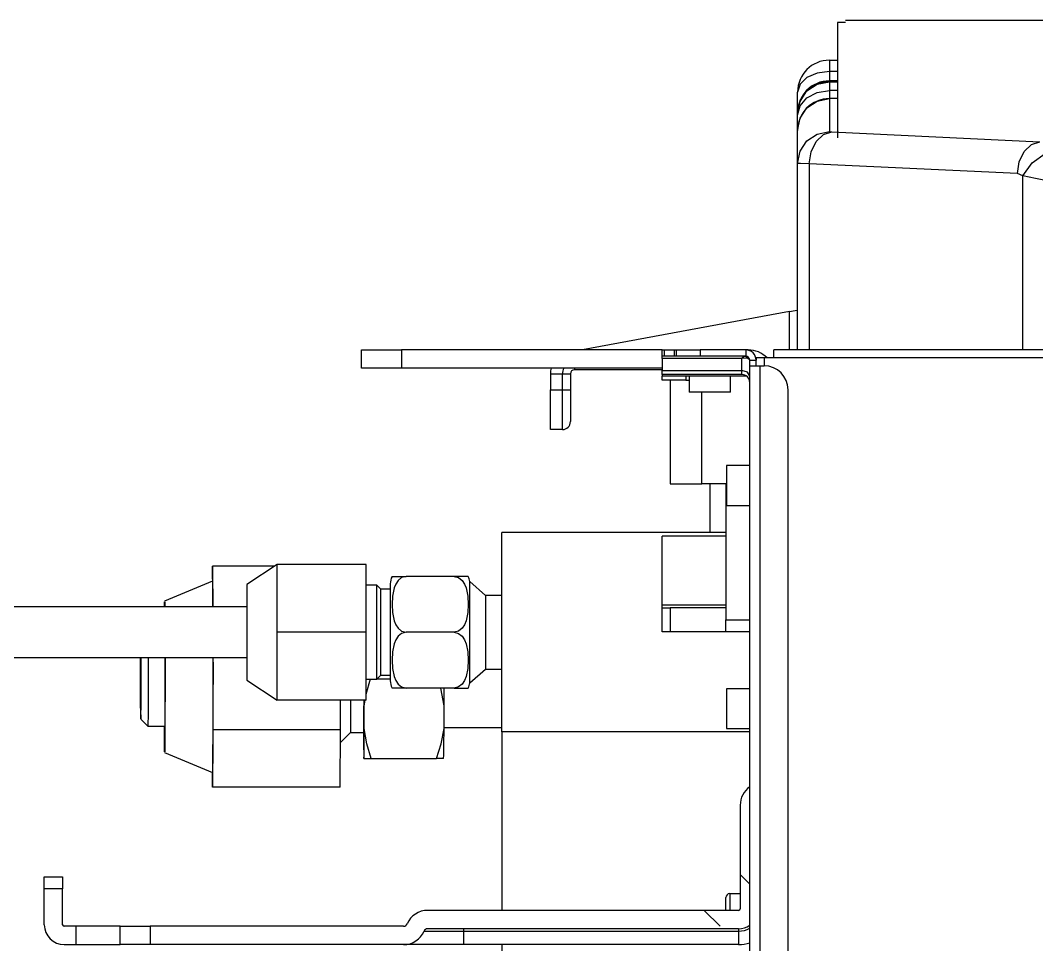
# Model space of a CAD drawing. Header units: millimetres. Extents: x 10547 to 11305, y 9897 to 10391.
# Drawn here: x 11045.51 to 11046.652, y 10321.812 to 10322.85 of the extents above; entities that cross this region are included whole.
import ezdxf

# ---------------------------------------------------------------- set-up
doc = ezdxf.new("R2010")
doc.units = ezdxf.units.MM
doc.layers.add('LG-AIRCON', color=240, linetype='Continuous')
doc.layers.add('에어컨', color=15, linetype='Continuous')

# ---------------------------------------------------------------- blocks, each defined once
blk = doc.blocks.new('A$C079960E7')
at = {"layer": '에어컨', "color": 0, "linetype": 'Continuous'}
for p, q in [((301.05, 372.68, 0), (301.05, 355.63, 0)), ((302.85, 372.68, 0), (301.05, 372.68, 0)), ((302.85, 373.21, 0), (509.85, 373.21, 0)), ((299.25, 364.21, 0), (301.05, 364.21, 0)), ((299.25, 364.21, 0), (299.25, 363.54, 0)), ((299.25, 363.54, 0), (299.25, 361.66, 0)), ((296.5, 361.31, 0), (294.16, 360.3, 0)), ((299.25, 361.66, 0), (296.5, 361.31, 0)), ((301.05, 361.66, 0), (299.25, 361.66, 0)), ((299.25, 361.66, 0), (299.25, 360.52, 0)), ((299.25, 360.52, 0), (299.25, 359.54, 0)), ((292.6, 358.79, 0), (292.05, 357.01, 0)), ((294.16, 360.3, 0), (292.6, 358.79, 0)), ((294.16, 357.42, 0), (296.5, 358.98, 0)), ((294.16, 357.25, 0), (296.5, 358.8, 0)), ((296.5, 358.98, 0), (299.25, 359.53, 0)), ((296.5, 358.8, 0), (299.25, 359.35, 0)), ((301.05, 359.54, 0), (299.25, 359.54, 0)), ((299.25, 359.54, 0), (299.25, 359.54, 0)), ((299.25, 359.54, 0), (299.25, 359.53, 0)), ((299.25, 359.53, 0), (299.25, 359.35, 0)), ((301.05, 359.53, 0), (299.25, 359.53, 0)), ((299.25, 359.35, 0), (301.05, 359.35, 0)), ((299.25, 359.35, 0), (299.25, 358.77, 0)), ((299.25, 358.77, 0), (299.25, 357.35, 0)), ((292.05, 354.38, 0), (292.05, 357.01, 0)), ((292.6, 355.09, 0), (294.16, 357.42, 0)), ((292.6, 354.91, 0), (294.16, 357.25, 0)), ((294.16, 355.71, 0), (296.5, 356.92, 0)), ((296.5, 356.92, 0), (299.25, 357.35, 0)), ((301.05, 357.35, 0), (299.25, 357.35, 0)), ((299.25, 357.35, 0), (299.25, 356.4, 0)), ((299.25, 356.4, 0), (299.25, 355.54, 0)), ((292.05, 352.34, 0), (292.6, 355.09, 0)), ((292.05, 352.16, 0), (292.6, 354.91, 0)), ((292.05, 352.34, 0), (292.05, 354.38, 0)), ((292.05, 351.76, 0), (292.6, 353.9, 0)), ((292.6, 353.9, 0), (294.16, 355.71, 0)), ((292.6, 351.09, 0), (294.16, 353.43, 0)), ((294.16, 353.43, 0), (296.5, 354.99, 0)), ((296.5, 354.99, 0), (299.25, 355.53, 0)), ((301.05, 355.54, 0), (299.25, 355.54, 0)), ((299.25, 355.54, 0), (299.25, 355.54, 0)), ((299.25, 355.54, 0), (299.25, 355.53, 0)), ((299.25, 355.53, 0), (299.25, 348.08, 0)), ((301.05, 355.53, 0), (299.25, 355.53, 0)), ((301.05, 355.63, 0), (301.05, 346.64, 0)), ((292.05, 352.16, 0), (292.05, 352.34, 0)), ((292.05, 352.34, 0), (292.05, 352.34, 0)), ((292.05, 352.34, 0), (292.05, 352.34, 0)), ((292.05, 352.04, 0), (292.05, 352.16, 0)), ((292.05, 351.76, 0), (292.05, 352.04, 0)), ((292.05, 349.92, 0), (292.05, 351.76, 0)), ((292.05, 348.34, 0), (292.6, 351.09, 0)), ((292.05, 348.34, 0), (292.05, 349.92, 0)), ((292.05, 340.89, 0), (292.05, 348.34, 0)), ((292.05, 348.34, 0), (292.05, 348.34, 0)), ((292.05, 348.34, 0), (292.05, 348.34, 0)), ((294.16, 345.97, 0), (296.5, 347.53, 0)), ((296.24, 345.83, 0), (297.87, 347.4, 0)), ((296.5, 347.53, 0), (299.25, 348.08, 0)), ((297.87, 347.4, 0), (299.78, 348.02, 0)), ((299.25, 348.08, 0), (299.78, 348.02, 0)), ((299.78, 348.02, 0), (346.78, 345.78, 0)), ((292.6, 343.64, 0), (294.16, 345.97, 0)), ((295.12, 343.52, 0), (296.24, 345.83, 0)), ((343.24, 343.59, 0), (344.87, 345.17, 0)), ((344.87, 345.17, 0), (346.78, 345.78, 0)), ((292.05, 340.89, 0), (292.6, 343.64, 0)), ((294.69, 340.83, 0), (295.12, 343.52, 0)), ((342.12, 341.29, 0), (343.24, 343.59, 0)), ((345.03, 341, 0), (347.97, 343.15, 0)), ((292.05, 298.8, 0), (292.05, 340.89, 0)), ((292.74, 340.85, 0), (292.05, 340.89, 0)), ((294.69, 340.83, 0), (292.74, 340.85, 0)), ((294.69, 340.83, 0), (294.69, 298.8, 0)), ((341.69, 338.59, 0), (294.69, 340.83, 0)), ((341.69, 338.59, 0), (342.12, 341.29, 0)), ((342.88, 338.06, 0), (345.03, 341, 0)), ((342.88, 338.06, 0), (341.69, 338.59, 0)), ((342.88, 298.8, 0), (342.88, 338.06, 0)), ((345.8, 337.48, 0), (342.88, 338.06, 0)), ((349.24, 336.79, 0), (345.8, 337.48, 0)), ((290.25, 307.47, 0), (291.52, 307.7, 0)), ((291.52, 307.7, 0), (292.05, 307.8, 0)), ((290.25, 307.47, 0), (243.45, 298.8, 0)), ((290.25, 298.8, 0), (290.25, 307.47, 0)), ((193.59, 294.66, 0), (193.59, 298.8, 0)), ((193.59, 298.8, 0), (194.28, 298.8, 0)), ((194.28, 298.8, 0), (196.23, 298.8, 0)), ((196.23, 298.8, 0), (199.15, 298.8, 0)), ((199.15, 298.8, 0), (202.59, 298.8, 0)), ((202.59, 298.8, 0), (202.59, 294.66, 0)), ((261.47, 298.8, 0), (202.59, 298.8, 0)), ((261.45, 298.79, 0), (261.46, 298.8, 0)), ((261.45, 297.35, 0), (261.45, 298.79, 0)), ((261.46, 298.8, 0), (261.47, 298.8, 0)), ((261.47, 298.8, 0), (261.62, 298.8, 0)), ((261.62, 298.8, 0), (261.91, 298.8, 0)), ((261.91, 298.8, 0), (261.91, 297.36, 0)), ((261.91, 298.8, 0), (264.23, 298.8, 0)), ((264.23, 297.36, 0), (264.23, 298.8, 0)), ((264.23, 298.8, 0), (264.57, 298.8, 0)), ((264.57, 298.8, 0), (264.69, 298.8, 0)), ((264.69, 297.36, 0), (264.69, 298.8, 0)), ((264.69, 298.8, 0), (265.42, 298.8, 0)), ((265.42, 298.8, 0), (267.39, 298.8, 0)), ((267.39, 298.8, 0), (270.09, 298.8, 0)), ((270.09, 298.8, 0), (270.09, 297.36, 0)), ((280.35, 298.8, 0), (270.09, 298.8, 0)), ((280.35, 298.8, 0), (280.35, 297.36, 0)), ((280.89, 298.8, 0), (280.35, 298.8, 0)), ((280.89, 298.8, 0), (280.89, 298.74, 0)), ((699.01, 298.8, 0), (286.65, 298.8, 0)), ((286.65, 298.27, 0), (286.65, 298.8, 0)), ((261.46, 297.36, 0), (261.45, 297.35, 0)), ((261.45, 297.18, 0), (261.45, 297.35, 0)), ((261.45, 296.83, 0), (261.45, 297.18, 0)), ((279.45, 296.83, 0), (261.45, 296.83, 0)), ((261.45, 296.83, 0), (261.45, 294.17, 0)), ((261.47, 297.36, 0), (261.46, 297.36, 0)), ((261.62, 297.36, 0), (261.47, 297.36, 0)), ((261.91, 297.36, 0), (261.62, 297.36, 0)), ((264.23, 297.36, 0), (261.91, 297.36, 0)), ((264.57, 297.36, 0), (264.23, 297.36, 0)), ((264.69, 297.36, 0), (264.57, 297.36, 0)), ((265.42, 297.36, 0), (264.69, 297.36, 0)), ((267.39, 297.36, 0), (265.42, 297.36, 0)), ((270.09, 297.36, 0), (267.39, 297.36, 0)), ((280.35, 297.36, 0), (270.09, 297.36, 0)), ((280.09, 297.36, 0), (279.45, 296.83, 0)), ((280.72, 296.91, 0), (279.45, 296.83, 0)), ((279.45, 294.17, 0), (279.45, 296.83, 0)), ((280.09, 297.36, 0), (280.46, 297.24, 0)), ((280.46, 297.24, 0), (280.72, 296.91, 0)), ((281.25, 296.46, 0), (280.72, 296.91, 0)), ((281.25, 296.46, 0), (282.69, 296.46, 0)), ((281.25, 295.2, 0), (281.25, 296.46, 0)), ((282.69, 297, 0), (282.69, 296.46, 0)), ((283.22, 297, 0), (282.69, 297, 0)), ((282.69, 295.2, 0), (282.69, 296.46, 0)), ((284.49, 297, 0), (283.22, 297, 0)), ((284.49, 297, 0), (284.49, 295.2, 0)), ((286.65, 297, 0), (284.49, 297, 0)), ((286.65, 297, 0), (286.65, 298.27, 0)), ((699.01, 297, 0), (286.65, 297, 0)), ((194.28, 294.66, 0), (193.59, 294.66, 0)), ((196.23, 294.66, 0), (194.28, 294.66, 0)), ((199.15, 294.66, 0), (196.23, 294.66, 0)), ((202.59, 294.66, 0), (199.15, 294.66, 0)), ((261.45, 294.66, 0), (202.59, 294.66, 0)), ((241.65, 294.66, 0), (241.65, 294.39, 0)), ((241.65, 294.39, 0), (241.65, 294.3, 0)), ((261.45, 294.3, 0), (241.65, 294.3, 0)), ((261.45, 294.17, 0), (279.45, 294.17, 0)), ((261.45, 293.47, 0), (261.45, 294.17, 0)), ((280.72, 293.8, 0), (279.45, 294.17, 0)), ((279.45, 293.47, 0), (279.45, 294.17, 0)), ((281.25, 292.9, 0), (280.72, 293.8, 0)), ((281.25, 62.64, 0), (281.25, 295.2, 0)), ((281.25, 295.2, 0), (281.94, 295.2, 0)), ((281.94, 295.2, 0), (283.59, 295.2, 0)), ((283.59, 62.64, 0), (283.59, 295.2, 0)), ((283.59, 295.2, 0), (284.49, 295.2, 0)), ((236.25, 293.4, 0), (238.95, 293.4, 0)), ((236.25, 293.4, 0), (236.25, 289.8, 0)), ((238.95, 289.8, 0), (238.95, 293.4, 0)), ((238.95, 293.4, 0), (240.22, 293.4, 0)), ((240.22, 293.4, 0), (240.75, 293.4, 0)), ((240.75, 293.4, 0), (240.75, 289.8, 0)), ((261.45, 293.22, 0), (261.45, 293.47, 0)), ((279.45, 293.22, 0), (261.45, 293.22, 0)), ((261.45, 293.22, 0), (261.45, 292.86, 0)), ((261.45, 291.96, 0), (261.45, 292.86, 0)), ((280.53, 292.86, 0), (261.45, 292.86, 0)), ((262.18, 291.96, 0), (261.45, 291.96, 0)), ((264.15, 291.96, 0), (262.18, 291.96, 0)), ((263.25, 291.96, 0), (263.25, 268.56, 0)), ((266.85, 291.96, 0), (264.15, 291.96, 0)), ((266.85, 292.86, 0), (266.85, 291.96, 0)), ((266.85, 291.96, 0), (267.57, 291.96, 0)), ((267.57, 292.86, 0), (267.57, 289.26, 0)), ((276.93, 289.26, 0), (276.93, 292.86, 0)), ((279.45, 293.22, 0), (279.45, 293.47, 0)), ((236.25, 289.8, 0), (238.95, 289.8, 0)), ((236.25, 286.36, 0), (236.25, 289.8, 0)), ((238.95, 289.8, 0), (240.22, 289.8, 0)), ((238.95, 286.36, 0), (238.95, 289.8, 0)), ((240.22, 289.8, 0), (240.75, 289.8, 0)), ((240.75, 289.8, 0), (240.75, 287.05, 0)), ((268.2, 289.26, 0), (267.57, 289.26, 0)), ((269.91, 289.26, 0), (268.2, 289.26, 0)), ((272.25, 289.26, 0), (269.91, 289.26, 0)), ((270.45, 268.56, 0), (270.45, 289.26, 0)), ((274.59, 289.26, 0), (272.25, 289.26, 0)), ((276.3, 289.26, 0), (274.59, 289.26, 0)), ((276.93, 289.26, 0), (276.3, 289.26, 0)), ((289.89, 68.04, 0), (289.89, 289.8, 0)), ((240.75, 287.05, 0), (240.75, 284.71, 0)), ((236.25, 283.44, 0), (236.25, 286.36, 0)), ((238.95, 283.44, 0), (238.95, 286.36, 0)), ((240.75, 284.71, 0), (240.75, 283.15, 0)), ((236.25, 281.49, 0), (236.25, 283.44, 0)), ((238.95, 281.49, 0), (238.95, 283.44, 0)), ((240.75, 283.15, 0), (240.75, 282.6, 0)), ((236.25, 280.8, 0), (236.25, 281.49, 0)), ((238.95, 280.8, 0), (236.25, 280.8, 0)), ((238.95, 280.8, 0), (238.95, 281.49, 0)), ((281.25, 272.7, 0), (276.03, 272.7, 0)), ((276.03, 272.7, 0), (276.03, 272.1, 0)), ((276.03, 272.1, 0), (276.03, 270.45, 0)), ((263.25, 268.56, 0), (263.8, 268.56, 0)), ((263.8, 268.56, 0), (265.36, 268.56, 0)), ((265.36, 268.56, 0), (267.7, 268.56, 0)), ((267.7, 268.56, 0), (270.45, 268.56, 0)), ((276.03, 268.56, 0), (270.45, 268.56, 0)), ((272.25, 268.56, 0), (272.25, 257.54, 0)), ((275.85, 268.56, 0), (275.85, 237.87, 0)), ((276.03, 270.45, 0), (276.03, 268.2, 0)), ((276.03, 268.2, 0), (276.03, 265.95, 0)), ((276.03, 265.95, 0), (276.03, 264.3, 0)), ((276.03, 264.3, 0), (276.03, 263.7, 0)), ((276.03, 263.7, 0), (281.25, 263.7, 0)), ((275.85, 257.55, 0), (225.27, 257.55, 0)), ((225.27, 257.07, 0), (225.27, 257.55, 0)), ((225.27, 255.68, 0), (225.27, 257.07, 0)), ((225.27, 253.42, 0), (225.27, 255.68, 0)), ((275.85, 256.77, 0), (261.45, 256.77, 0)), ((261.45, 253.82, 0), (261.45, 256.77, 0)), ((225.27, 250.38, 0), (225.27, 253.42, 0)), ((261.45, 250.16, 0), (261.45, 253.82, 0)), ((174.51, 250.35, 0), (167.67, 245.85, 0)), ((174.51, 242.7, 0), (174.51, 250.35, 0)), ((194.67, 250.35, 0), (174.51, 250.35, 0)), ((194.67, 235.05, 0), (194.67, 250.35, 0)), ((225.27, 246.71, 0), (225.27, 250.38, 0)), ((261.45, 245.91, 0), (261.45, 250.16, 0)), ((159.93, 249.94, 0), (159.9, 246.59, 0)), ((159.99, 243.94, 0), (159.93, 249.94, 0)), ((173.89, 249.94, 0), (159.93, 249.94, 0)), ((159.93, 246.6, 0), (149.13, 242.1, 0)), ((159.93, 246.6, 0), (159.96, 245.93, 0)), ((159.96, 245.93, 0), (159.99, 243.94, 0)), ((167.67, 245.85, 0), (167.67, 245.32, 0)), ((197.01, 245.67, 0), (194.67, 245.67, 0)), ((197.91, 244.77, 0), (197.01, 245.67, 0)), ((197.01, 245.15, 0), (197.01, 245.67, 0)), ((200.07, 245.99, 0), (200.07, 245.46, 0)), ((200.47, 247.65, 0), (200.57, 247.65, 0)), ((200.57, 247.65, 0), (200.96, 247.65, 0)), ((201.3, 245.92, 0), (200.95, 245.04, 0)), ((200.96, 247.65, 0), (201.32, 247.65, 0)), ((201.85, 246.74, 0), (201.3, 245.92, 0)), ((201.32, 247.65, 0), (201.86, 247.65, 0)), ((202.65, 247.38, 0), (201.85, 246.74, 0)), ((201.86, 247.65, 0), (202.66, 247.65, 0)), ((203.67, 247.65, 0), (202.65, 247.38, 0)), ((202.66, 247.65, 0), (203.67, 247.65, 0)), ((214.47, 247.65, 0), (203.67, 247.65, 0)), ((214.47, 247.65, 0), (215.49, 247.38, 0)), ((215.49, 247.65, 0), (214.47, 247.65, 0)), ((216.29, 247.65, 0), (215.49, 247.65, 0)), ((215.49, 247.38, 0), (216.29, 246.74, 0)), ((216.83, 247.65, 0), (216.29, 247.65, 0)), ((216.29, 246.74, 0), (216.84, 245.92, 0)), ((217.19, 247.65, 0), (216.83, 247.65, 0)), ((216.84, 245.92, 0), (217.2, 245.04, 0)), ((217.57, 247.65, 0), (217.19, 247.65, 0)), ((217.67, 247.65, 0), (217.57, 247.65, 0)), ((217.67, 247.65, 0), (217.67, 247.65, 0)), ((221.61, 243.37, 0), (218.04, 246.48, 0)), ((218.04, 246.02, 0), (218.04, 246.48, 0)), ((218.04, 244.67, 0), (218.04, 246.02, 0)), ((225.27, 242.54, 0), (225.27, 246.71, 0)), ((261.45, 241.26, 0), (261.45, 245.91, 0)), ((160.02, 240.76, 0), (159.99, 243.94, 0)), ((159.99, 243.94, 0), (160, 242.49, 0)), ((167.67, 245.32, 0), (167.67, 243.78, 0)), ((167.67, 243.78, 0), (167.67, 241.39, 0)), ((197.01, 243.64, 0), (197.01, 245.15, 0)), ((197.01, 241.29, 0), (197.01, 243.64, 0)), ((200.07, 244.77, 0), (197.91, 244.77, 0)), ((197.91, 244.29, 0), (197.91, 244.77, 0)), ((197.91, 242.91, 0), (197.91, 244.29, 0)), ((200.07, 245.46, 0), (200.07, 243.9, 0)), ((200.07, 243.9, 0), (200.07, 241.48, 0)), ((200.95, 245.04, 0), (200.57, 243.21, 0)), ((217.2, 245.04, 0), (217.58, 243.21, 0)), ((218.04, 242.53, 0), (218.04, 244.67, 0)), ((225.27, 243.37, 0), (221.61, 243.37, 0)), ((221.61, 243.37, 0), (221.61, 242.74, 0)), ((149.09, 240.76, 0), (149.12, 241.95, 0)), ((149.12, 241.95, 0), (149.14, 241.95, 0)), ((149.14, 241.95, 0), (149.17, 240.76, 0)), ((160, 242.49, 0), (160.01, 240.76, 0)), ((167.67, 241.39, 0), (167.67, 238.38, 0)), ((174.51, 235.05, 0), (174.51, 242.7, 0)), ((197.01, 238.33, 0), (197.01, 241.29, 0)), ((197.91, 240.76, 0), (197.91, 242.91, 0)), ((200.07, 241.48, 0), (200.07, 238.43, 0)), ((200.57, 243.21, 0), (200.47, 241.34, 0)), ((200.47, 241.34, 0), (200.56, 239.48, 0)), ((217.58, 243.21, 0), (217.67, 241.34, 0)), ((217.67, 241.34, 0), (217.58, 239.48, 0)), ((218.04, 239.8, 0), (218.04, 242.53, 0)), ((221.61, 242.74, 0), (221.61, 240.93, 0)), ((225.27, 238.07, 0), (225.27, 242.54, 0)), ((261.45, 241.26, 0), (275.85, 241.26, 0)), ((261.45, 240.77, 0), (261.45, 241.26, 0)), ((167.67, 240.76, 0), (0, 240.76, 0)), ((197.91, 238.05, 0), (197.91, 240.76, 0)), ((200.56, 239.48, 0), (200.95, 237.65, 0)), ((217.58, 239.48, 0), (217.2, 237.65, 0)), ((218.04, 236.67, 0), (218.04, 239.8, 0)), ((221.61, 240.93, 0), (221.61, 238.23, 0)), ((261.45, 240.57, 0), (261.45, 240.77, 0)), ((261.45, 235.17, 0), (261.45, 240.57, 0)), ((261.45, 240.57, 0), (261.98, 240.57, 0)), ((261.98, 240.57, 0), (263.25, 240.57, 0)), ((263.25, 240.57, 0), (263.25, 235.17, 0)), ((275.85, 240.57, 0), (263.25, 240.57, 0)), ((167.67, 238.38, 0), (167.67, 235.05, 0)), ((197.01, 235.05, 0), (197.01, 238.33, 0)), ((197.91, 235.05, 0), (197.91, 238.05, 0)), ((200.07, 238.43, 0), (200.07, 235.05, 0)), ((200.95, 237.65, 0), (201.31, 236.76, 0)), ((201.31, 236.76, 0), (201.85, 235.95, 0)), ((216.83, 236.76, 0), (216.29, 235.95, 0)), ((217.2, 237.65, 0), (216.83, 236.76, 0)), ((218.04, 233.42, 0), (218.04, 236.67, 0)), ((221.61, 238.23, 0), (221.61, 235.05, 0)), ((225.27, 233.46, 0), (225.27, 238.07, 0)), ((275.85, 237.87, 0), (281.25, 237.87, 0)), ((275.85, 235.97, 0), (275.85, 237.87, 0)), ((167.67, 235.05, 0), (167.67, 231.71, 0)), ((174.51, 227.4, 0), (174.51, 235.05, 0)), ((194.67, 235.05, 0), (174.51, 235.05, 0)), ((194.67, 219.75, 0), (194.67, 235.05, 0)), ((197.01, 231.76, 0), (197.01, 235.05, 0)), ((197.91, 232.04, 0), (197.91, 235.05, 0)), ((200.07, 235.05, 0), (200.07, 231.66, 0)), ((201.85, 234.14, 0), (201.3, 233.32, 0)), ((201.85, 235.95, 0), (202.65, 235.31, 0)), ((202.65, 234.78, 0), (201.85, 234.14, 0)), ((202.65, 235.31, 0), (203.67, 235.05, 0)), ((203.67, 235.05, 0), (202.65, 234.78, 0)), ((214.47, 235.05, 0), (203.67, 235.05, 0)), ((215.49, 235.31, 0), (214.47, 235.05, 0)), ((214.47, 235.05, 0), (215.49, 234.78, 0)), ((216.29, 235.95, 0), (215.49, 235.31, 0)), ((215.49, 234.78, 0), (216.29, 234.14, 0)), ((216.29, 234.14, 0), (216.84, 233.32, 0)), ((221.61, 235.05, 0), (221.61, 231.86, 0)), ((261.98, 235.17, 0), (261.45, 235.17, 0)), ((263.25, 235.17, 0), (261.98, 235.17, 0)), ((275.85, 235.17, 0), (263.25, 235.17, 0)), ((275.85, 235.17, 0), (275.85, 235.97, 0)), ((281.25, 235.17, 0), (275.85, 235.17, 0)), ((197.91, 229.33, 0), (197.91, 232.04, 0)), ((200.95, 232.44, 0), (200.57, 230.61, 0)), ((201.3, 233.32, 0), (200.95, 232.44, 0)), ((216.84, 233.32, 0), (217.2, 232.44, 0)), ((217.2, 232.44, 0), (217.58, 230.61, 0)), ((218.04, 230.29, 0), (218.04, 233.42, 0)), ((221.61, 231.86, 0), (221.61, 229.16, 0)), ((225.27, 228.92, 0), (225.27, 233.46, 0)), ((167.67, 231.71, 0), (167.67, 228.7, 0)), ((197.01, 228.8, 0), (197.01, 231.76, 0)), ((200.07, 231.66, 0), (200.07, 228.61, 0)), ((200.57, 230.61, 0), (200.47, 228.74, 0)), ((217.58, 230.61, 0), (217.67, 228.74, 0)), ((218.04, 227.56, 0), (218.04, 230.29, 0)), ((0, 229.33, 0), (167.67, 229.33, 0)), ((143.68, 229.33, 0), (143.68, 227.23, 0)), ((143.68, 227.23, 0), (143.68, 225, 0)), ((143.69, 227.27, 0), (143.7, 229.33, 0)), ((143.69, 225, 0), (143.69, 227.27, 0)), ((143.76, 229.33, 0), (143.77, 226.76, 0)), ((143.78, 226.36, 0), (143.78, 229.33, 0)), ((145.41, 229.33, 0), (145.41, 225.77, 0)), ((149.19, 229.33, 0), (149.19, 227.33, 0)), ((149.19, 227.33, 0), (149.19, 225.25, 0)), ((149.22, 229.33, 0), (149.22, 227.37, 0)), ((149.22, 227.37, 0), (149.22, 225.37, 0)), ((160.04, 229.33, 0), (160.05, 227.41, 0)), ((160.05, 225.47, 0), (160.05, 229.33, 0)), ((160.05, 227.41, 0), (160.05, 225.47, 0)), ((167.67, 228.7, 0), (167.67, 226.31, 0)), ((174.51, 219.75, 0), (174.51, 227.4, 0)), ((197.01, 226.45, 0), (197.01, 228.8, 0)), ((197.91, 227.18, 0), (197.91, 229.33, 0)), ((200.07, 228.61, 0), (200.07, 226.19, 0)), ((200.47, 228.74, 0), (200.56, 226.88, 0)), ((217.67, 228.74, 0), (217.58, 226.88, 0)), ((218.04, 225.42, 0), (218.04, 227.56, 0)), ((221.61, 229.16, 0), (221.61, 227.35, 0)), ((221.61, 227.35, 0), (221.61, 226.72, 0)), ((225.27, 224.64, 0), (225.27, 228.92, 0)), ((143.68, 225, 0), (143.68, 221.92, 0)), ((143.69, 222.23, 0), (143.69, 225, 0)), ((143.77, 226.76, 0), (143.77, 223.94, 0)), ((143.78, 223.24, 0), (143.78, 226.36, 0)), ((145.41, 225.77, 0), (145.41, 222.13, 0)), ((149.19, 225.25, 0), (149.19, 221.68, 0)), ((149.22, 225.37, 0), (149.22, 221.21, 0)), ((160.05, 225.47, 0), (160.04, 220.97, 0)), ((160.05, 213, 0), (160.05, 225.47, 0)), ((167.67, 226.31, 0), (167.67, 224.77, 0)), ((197.01, 224.94, 0), (197.01, 226.45, 0)), ((197.01, 224.43, 0), (197.91, 225.33, 0)), ((197.01, 224.43, 0), (197.01, 224.94, 0)), ((197.91, 225.8, 0), (197.91, 227.18, 0)), ((197.91, 225.33, 0), (197.91, 225.8, 0)), ((197.91, 225.33, 0), (200.07, 225.33, 0)), ((200.07, 226.19, 0), (200.07, 224.63, 0)), ((200.56, 226.88, 0), (200.95, 225.05, 0)), ((200.95, 225.05, 0), (201.31, 224.16, 0)), ((217.2, 225.05, 0), (216.83, 224.16, 0)), ((217.58, 226.88, 0), (217.2, 225.05, 0)), ((218.04, 223.61, 0), (221.61, 226.72, 0)), ((218.04, 224.07, 0), (218.04, 225.42, 0)), ((221.61, 226.72, 0), (225.27, 226.72, 0)), ((143.77, 223.94, 0), (143.77, 221.27, 0)), ((143.78, 220.31, 0), (143.78, 223.24, 0)), ((167.67, 224.77, 0), (167.67, 224.25, 0)), ((167.67, 224.25, 0), (174.51, 219.75, 0)), ((194.65, 221.06, 0), (195.6, 224.52, 0)), ((194.67, 224.43, 0), (197.01, 224.43, 0)), ((197.1, 224.52, 0), (200.07, 224.52, 0)), ((200.07, 224.63, 0), (200.07, 224.1, 0)), ((201.31, 224.16, 0), (201.85, 223.35, 0)), ((201.85, 223.35, 0), (202.65, 222.71, 0)), ((202.65, 222.71, 0), (203.67, 222.45, 0)), ((215.49, 222.71, 0), (214.47, 222.45, 0)), ((216.29, 223.35, 0), (215.49, 222.71, 0)), ((216.83, 224.16, 0), (216.29, 223.35, 0)), ((218.04, 223.61, 0), (218.04, 224.07, 0)), ((225.27, 220.79, 0), (225.27, 224.64, 0)), ((143.68, 221.92, 0), (143.69, 219.18, 0)), ((143.7, 219.85, 0), (143.69, 222.23, 0)), ((143.77, 221.27, 0), (143.76, 219.12, 0)), ((145.41, 222.13, 0), (145.4, 218.8, 0)), ((149.19, 221.68, 0), (149.18, 218.42, 0)), ((149.22, 221.21, 0), (149.21, 217.28, 0)), ((160.04, 220.97, 0), (160.04, 216.65, 0)), ((200.95, 222.45, 0), (200.47, 222.45, 0)), ((201.31, 222.45, 0), (200.95, 222.45, 0)), ((201.85, 222.45, 0), (201.31, 222.45, 0)), ((202.65, 222.45, 0), (201.85, 222.45, 0)), ((203.67, 222.45, 0), (202.65, 222.45, 0)), ((214.47, 222.45, 0), (203.67, 222.45, 0)), ((212.22, 218.47, 0), (211.47, 222.45, 0)), ((212.22, 218.47, 0), (212.23, 220.43, 0)), ((212.23, 220.43, 0), (212.23, 222.45, 0)), ((214.47, 222.45, 0), (215.49, 222.45, 0)), ((215.49, 222.45, 0), (216.29, 222.45, 0)), ((216.29, 222.45, 0), (216.84, 222.45, 0)), ((216.84, 222.45, 0), (217.2, 222.45, 0)), ((217.2, 222.45, 0), (217.67, 222.45, 0)), ((225.27, 217.54, 0), (225.27, 220.79, 0)), ((281.25, 222.3, 0), (276.03, 222.3, 0)), ((276.03, 222.3, 0), (276.03, 221.7, 0)), ((276.03, 221.7, 0), (276.03, 220.05, 0)), ((143.69, 219.18, 0), (143.7, 217.05, 0)), ((143.71, 218.18, 0), (143.7, 219.85, 0)), ((143.73, 217.46, 0), (143.71, 218.18, 0)), ((143.76, 219.12, 0), (143.74, 217.79, 0)), ((143.76, 217.88, 0), (143.78, 220.31, 0)), ((145.4, 218.8, 0), (145.39, 216.14, 0)), ((149.18, 218.42, 0), (149.17, 215.81, 0)), ((194.67, 219.75, 0), (174.51, 219.75, 0)), ((188.85, 213, 0), (188.85, 219.75, 0)), ((191.13, 219.75, 0), (191.12, 216.75, 0)), ((194.04, 218.47, 0), (194.05, 213.3, 0)), ((194.18, 216.74, 0), (194.19, 219.75, 0)), ((194.21, 213.3, 0), (194.22, 218.47, 0)), ((194.22, 219.1, 0), (194.23, 219.75, 0)), ((194.22, 218.47, 0), (194.4, 219.75, 0)), ((194.22, 218.47, 0), (194.22, 219.1, 0)), ((212.21, 213.3, 0), (212.22, 218.47, 0)), ((276.03, 220.05, 0), (276.03, 217.8, 0)), ((143.7, 217.05, 0), (143.72, 215.77, 0)), ((143.72, 215.77, 0), (143.73, 215.49, 0)), ((143.74, 217.79, 0), (143.73, 217.46, 0)), ((143.73, 215.49, 0), (143.75, 216.21, 0)), ((143.75, 216.21, 0), (143.76, 217.88, 0)), ((145.39, 216.14, 0), (145.37, 214.42, 0)), ((149.17, 215.81, 0), (149.15, 214.07, 0)), ((149.21, 217.28, 0), (149.2, 213.8, 0)), ((160.04, 216.65, 0), (160.03, 212.69, 0)), ((191.12, 216.75, 0), (191.11, 214.41, 0)), ((194.17, 214.39, 0), (194.18, 216.74, 0)), ((225.27, 215.03, 0), (225.27, 217.54, 0)), ((276.03, 217.8, 0), (276.03, 215.55, 0)), ((143.73, 215.46, 0), (145.35, 213.84, 0)), ((145.37, 214.42, 0), (145.35, 213.84, 0)), ((145.35, 213.84, 0), (149.15, 213.84, 0)), ((149.08, 211.03, 0), (149.06, 213.84, 0)), ((149.13, 213.4, 0), (149.11, 213.84, 0)), ((149.15, 214.07, 0), (149.13, 213.4, 0)), ((149.2, 213.8, 0), (149.18, 211, 0)), ((191.11, 214.41, 0), (191.09, 212.92, 0)), ((194.15, 212.91, 0), (194.17, 214.39, 0)), ((212.21, 213.57, 0), (225.27, 213.57, 0)), ((225.27, 213.36, 0), (225.27, 215.03, 0)), ((276.03, 215.55, 0), (276.03, 213.9, 0)), ((276.03, 213.9, 0), (276.03, 213.3, 0)), ((159.99, 206.54, 0), (160.05, 213, 0)), ((160.03, 212.69, 0), (160.01, 209.27, 0)), ((188.85, 213, 0), (160.05, 213, 0)), ((188.73, 200.07, 0), (188.85, 213, 0)), ((188.82, 210.15, 0), (191.07, 212.4, 0)), ((191.09, 212.92, 0), (191.07, 212.4, 0)), ((191.07, 212.4, 0), (194.13, 212.4, 0)), ((194.05, 213.3, 0), (194.07, 209.65, 0)), ((194.13, 212.4, 0), (194.15, 212.91, 0)), ((194.19, 209.65, 0), (194.21, 213.3, 0)), ((194.8, 209.89, 0), (194.21, 213.3, 0)), ((211.58, 209.89, 0), (212.21, 213.3, 0)), ((212.19, 209.65, 0), (212.21, 213.3, 0)), ((225.27, 212.59, 0), (225.27, 213.36, 0)), ((281.25, 212.59, 0), (225.27, 212.59, 0)), ((225.27, 212.59, 0), (225.27, 172.26, 0)), ((276.03, 213.3, 0), (281.25, 213.3, 0)), ((149.1, 209.05, 0), (149.08, 211.03, 0)), ((149.12, 208.03, 0), (149.1, 209.05, 0)), ((149.16, 209.04, 0), (149.14, 208.03, 0)), ((149.18, 211, 0), (149.16, 209.04, 0)), ((160.01, 209.27, 0), (159.99, 206.54, 0)), ((194.07, 209.65, 0), (194.1, 207.33, 0)), ((194.16, 207.33, 0), (194.19, 209.65, 0)), ((195.78, 206.53, 0), (194.8, 209.89, 0)), ((210.55, 206.53, 0), (211.58, 209.89, 0)), ((212.16, 207.33, 0), (212.19, 209.65, 0)), ((149.14, 208.03, 0), (149.12, 208.03, 0)), ((149.13, 207.9, 0), (159.93, 203.4, 0)), ((194.1, 207.33, 0), (194.13, 206.53, 0)), ((194.13, 206.53, 0), (194.16, 207.33, 0)), ((212.13, 206.53, 0), (212.16, 207.33, 0)), ((159.93, 200.07, 0), (159.99, 206.54, 0)), ((159.99, 206.54, 0), (159.96, 204.19, 0)), ((194.13, 206.53, 0), (194.59, 206.53, 0)), ((194.59, 206.53, 0), (195.78, 206.53, 0)), ((195.78, 206.53, 0), (210.55, 206.53, 0)), ((211.71, 206.53, 0), (210.55, 206.53, 0)), ((212.13, 206.53, 0), (211.71, 206.53, 0)), ((212.13, 206.53, 0), (212.13, 206.53, 0)), ((159.9, 203.41, 0), (159.93, 200.07, 0)), ((159.96, 204.19, 0), (159.93, 203.4, 0)), ((188.73, 200.07, 0), (159.93, 200.07, 0)), ((279.09, 196.02, 0), (279.09, 180.36, 0)), ((121.95, 179.82, 0), (126.09, 179.82, 0)), ((121.95, 179.03, 0), (121.95, 179.82, 0)), ((121.95, 177.12, 0), (121.95, 179.03, 0)), ((126.09, 179.82, 0), (126.09, 179.03, 0)), ((126.09, 179.03, 0), (126.09, 177.12, 0)), ((279.09, 180.36, 0), (279.09, 172.62, 0)), ((279.09, 180.36, 0), (281.25, 178.2, 0)), ((126.09, 177.12, 0), (121.95, 177.12, 0)), ((121.95, 169.02, 0), (121.95, 177.12, 0)), ((126.09, 169.02, 0), (126.09, 177.12, 0)), ((275.85, 174.35, 0), (275.85, 175.14, 0)), ((276.75, 176.04, 0), (279.09, 176.04, 0)), ((276.75, 176.04, 0), (276.75, 175.57, 0)), ((276.75, 175.57, 0), (276.75, 174.23, 0)), ((270.99, 172.26, 0), (208.53, 172.26, 0)), ((270.99, 172.26, 0), (274.59, 168.66, 0)), ((278.73, 172.26, 0), (270.99, 172.26, 0)), ((275.85, 172.26, 0), (275.85, 174.35, 0)), ((276.75, 174.23, 0), (276.75, 172.26, 0)), ((129.15, 168.66, 0), (126.45, 168.66, 0)), ((129.15, 164.52, 0), (129.15, 168.66, 0)), ((139.06, 168.66, 0), (129.15, 168.66, 0)), ((139.06, 164.52, 0), (139.06, 168.66, 0)), ((139.06, 168.66, 0), (142.12, 168.66, 0)), ((142.12, 168.66, 0), (145.84, 168.66, 0)), ((145.84, 168.66, 0), (145.84, 164.52, 0)), ((203.07, 168.66, 0), (145.84, 168.66, 0)), ((207.7, 167.58, 0), (208.38, 167.58, 0)), ((208.38, 167.58, 0), (210.32, 167.58, 0)), ((278.73, 168.12, 0), (208.53, 168.12, 0)), ((210.32, 167.58, 0), (213.22, 167.58, 0)), ((213.22, 167.58, 0), (216.63, 167.58, 0)), ((216.63, 168.12, 0), (216.63, 167.97, 0)), ((216.63, 167.97, 0), (216.63, 167.58, 0)), ((216.63, 167.58, 0), (278.73, 167.58, 0)), ((216.63, 167.58, 0), (216.63, 165.35, 0)), ((278.73, 168.12, 0), (278.73, 167.97, 0)), ((278.73, 167.97, 0), (278.73, 167.58, 0)), ((278.73, 167.58, 0), (278.73, 165.35, 0)), ((216.63, 165.35, 0), (216.63, 164.52, 0)), ((278.73, 165.35, 0), (278.73, 164.52, 0)), ((126.45, 164.52, 0), (129.15, 164.52, 0)), ((129.15, 164.52, 0), (139.06, 164.52, 0)), ((142.12, 164.52, 0), (139.06, 164.52, 0)), ((145.84, 164.52, 0), (142.12, 164.52, 0)), ((203.07, 164.52, 0), (145.84, 164.52, 0)), ((203.53, 164.52, 0), (203.07, 164.52, 0)), ((204.89, 164.52, 0), (203.53, 164.52, 0)), ((207.04, 164.52, 0), (204.89, 164.52, 0)), ((209.85, 164.52, 0), (207.04, 164.52, 0)), ((213.12, 164.52, 0), (209.85, 164.52, 0)), ((216.63, 164.52, 0), (213.12, 164.52, 0)), ((278.73, 164.52, 0), (216.63, 164.52, 0)), ((225.27, 164.52, 0), (225.27, 158.56, 0))]:
    blk.add_line(p, q, dxfattribs=at)
for centre, radius, start, end in [((299.25, 357.01, 0), 7.2, 90, 180), ((299.25, 352.34, 0), 7.2, 90, 180), ((299.25, 348.34, 0), 7.2, 90, 180), ((280.35, 296.46, 0), 2.34, 0, 90), ((280.89, 292.86, 0), 5.94, 44.1858, 90), ((280.35, 296.46, 0), 0.9, 0, 90), ((241.65, 293.4, 0), 5.4, 166.5056, 180), ((241.65, 293.4, 0), 2.7, 152.1816, 180), ((241.65, 293.4, 0), 0.9, 90, 180), ((284.49, 289.8, 0), 5.4, 0, 90), ((279.45, 291.42, 0), 1.8, 0, 90), ((238.95, 282.6, 0), 1.8, 270, 0), ((203.67, 245.99, 0), 3.6, 152.7263, 180), ((214.47, 245.99, 0), 3.6, 7.7889, 27.2651), ((203.67, 224.1, 0), 3.6, 180, 207.2651), ((214.47, 224.1, 0), 3.6, 332.7263, 352.2111), ((284.13, 196.02, 0), 5.04, 124.8502, 180), ((276.75, 175.14, 0), 0.9, 90, 180), ((208.53, 167.22, 0), 5.04, 90, 156.8002), ((278.73, 172.62, 0), 0.36, 270, 0), ((126.45, 169.02, 0), 4.5, 180, 270), ((126.45, 169.02, 0), 0.36, 180, 270), ((203.07, 169.56, 0), 0.9, 270, 336.8002), ((203.07, 169.56, 0), 5.04, 270, 336.8002), ((208.53, 167.22, 0), 0.9, 90, 156.8002), ((278.73, 172.62, 0), 4.5, 270, 304.0566), ((278.73, 172.62, 0), 5.05, 270, 299.9644), ((278.73, 172.62, 0), 8.1, 270, 288.1266)]:
    blk.add_arc(centre, radius, start, end, dxfattribs=at)

msp = doc.modelspace()

# ---------------------------------------------------------------- block references
at = {"layer": 'LG-AIRCON', "xscale": 0.004976538546813596, "yscale": 0.004976538546813596, "zscale": 0.004976538546813596}
msp.add_blockref('A$C079960E7', (11044.9301, 10320.9932), dxfattribs=at)

doc.saveas('drawing.dxf')
